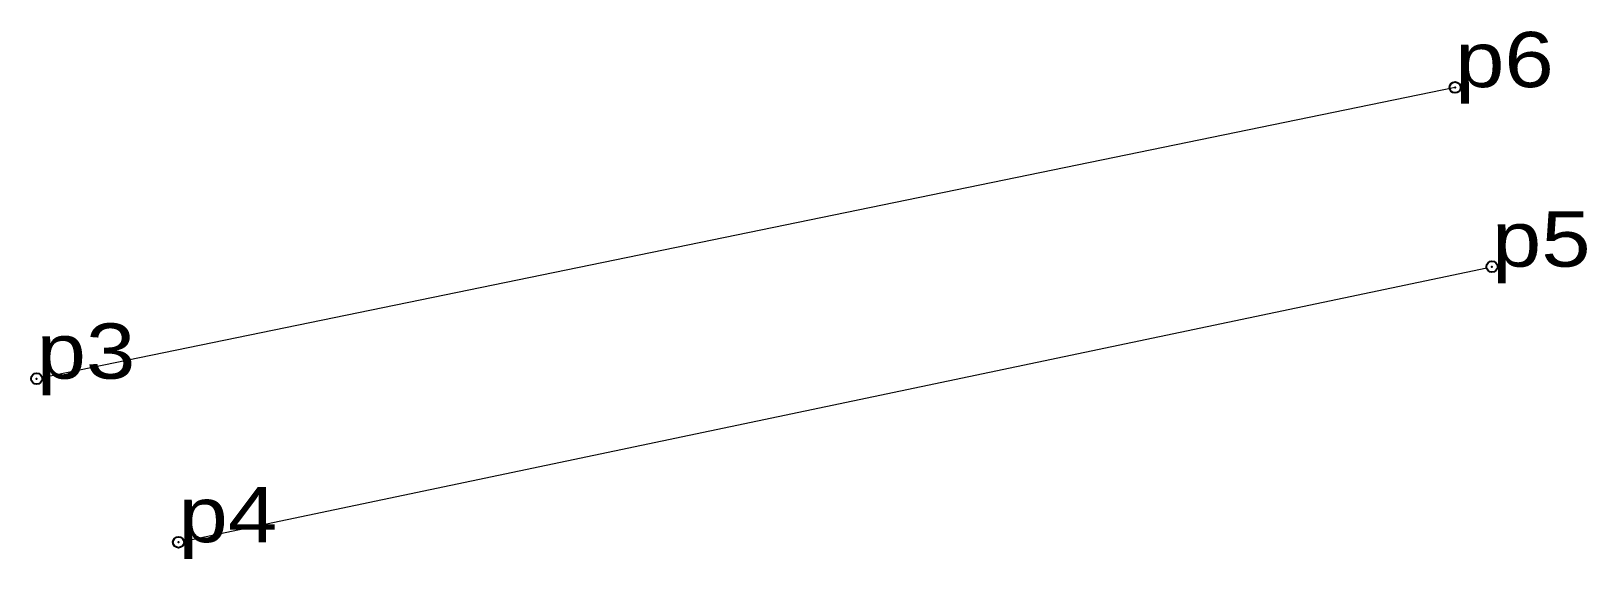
# Model space of a CAD drawing. Header units: metres. Extents: x 537616 to 550212, y 1837322 to 1838555.
# Drawn here: x 550161.1 to 550211.7, y 1838537.3 to 1838554.5 of the extents above.
import ezdxf

# ---------------------------------------------------------------- set-up
doc = ezdxf.new("R2010")
doc.units = ezdxf.units.M
doc.header["$LTSCALE"] = 0.72
doc.header["$PDMODE"] = 32
doc.header["$PDSIZE"] = 0.36
doc.layers.add('12', color=7, linetype='Continuous')
doc.layers.add('7', color=7, linetype='Continuous')
doc.layers.add('5', color=7, linetype='Continuous', lineweight=13)

msp = doc.modelspace()

# ---------------------------------------------------------------- linework, layer by layer
at = {"layer": '5'}
for p, q in [((550161.42, 1838543.24), (550207.44, 1838552.7)), ((550166.3, 1838537.96), (550208.47, 1838546.81))]:
    msp.add_line(p, q, dxfattribs=at)
at = {"layer": '7'}
for p in [(550207.44, 1838552.69), (550208.64, 1838546.85), (550161.24, 1838543.2), (550165.86, 1838537.87)]:
    msp.add_point(p, dxfattribs=at)

# ---------------------------------------------------------------- texts
at = {"layer": '12', "width": 1.2}
for s, p in [('p6', (550207.44, 1838552.7)), ('p5', (550208.64, 1838546.85)), ('p3', (550161.24, 1838543.2)), ('p4', (550165.86, 1838537.87))]:
    msp.add_text(s, height=1.8, dxfattribs=at).set_placement(p)

doc.saveas('drawing.dxf')
